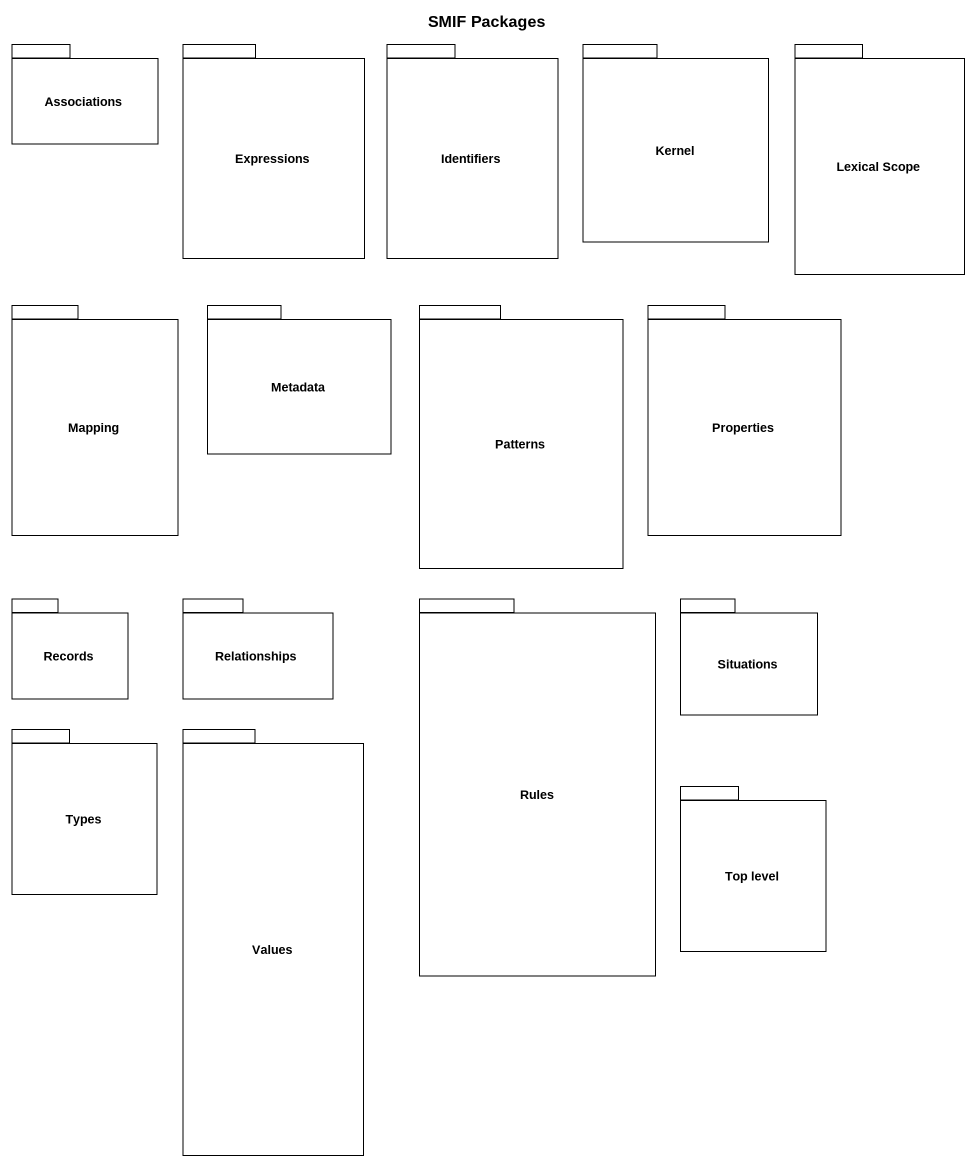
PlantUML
@startuml
title SMIF Packages
package Associations {
}
package Expressions {
}
package Identifiers {
}
package Kernel {
}
package "Lexical Scope" as Lexical_Scope {
}
package Mapping {
}
package Metadata {
}
package Patterns {
}
package Properties {
}
package Records {
}
package Relationships {
}
package Rules {
}
package Situations {
}
package Types {
}
package Values {
}
package "Top level" as Top_level {
}
@enduml
